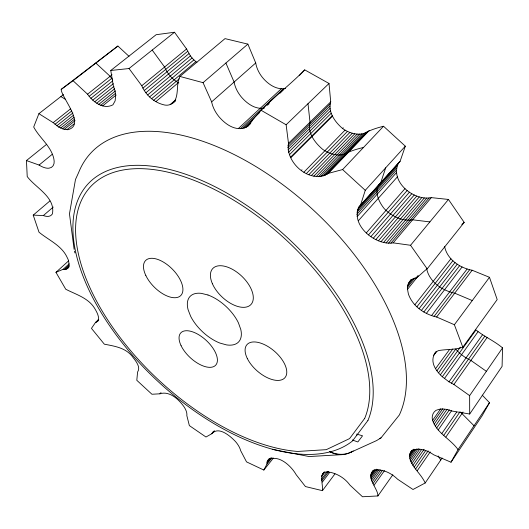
<?xml version="1.0" encoding="UTF-8"?>
<svg xmlns="http://www.w3.org/2000/svg" width="529" height="529" viewBox="0 0 529 529"><rect width="100%" height="100%" fill="white"/><g stroke="black" fill="none" stroke-linecap="round" stroke-linejoin="round"><path stroke-width="0.79" d="M98.374 319.655L95.504 322.459L91.457 328.377L104.325 344.174C114.119 346.092 124.844 347.586 131.761 355.779C134.789 359.998 141.276 366.518 137.593 372.052L136.799 380.298L151.935 394.25L159.903 393.807C169.723 390.521 179.324 399.898 184.429 407.363A17.622 7.942 42.4 0 1 186.823 415.549L189.356 425.6L205.979 437.02L211.785 433.74C218.669 425.799 230.274 436.094 235.517 441.576A17.966 8.166 40.8 0 1 240.616 450.582L246.534 461.883L263.832 470.043L266.973 464.026L267.165 461.731L269.122 458.643M268.097 459.919C278.545 454.047 291.195 465.93 296.147 474.658L305.445 486.561L322.432 490.661C323.53 484.848 317.274 470.625 328.8 472.02C337.185 473.422 344.961 478.223 349.953 485.113L362.497 496.757L377.898 495.951C378.367 488.651 364.012 475.961 374.684 470.122C383.214 468.925 391.639 473.402 397.629 479.241L412.997 489.49L425.184 482.99C421.415 474.526 413.533 468.668 410.266 460.018C409.386 457.261 409.221 453.895 411.073 451.508C418.082 446.694 427.379 450.377 433.72 454.801L450.999 462.22L482.137 415.741L489.49 402.695L482.25 395.156M469.692 414.022L469.633 395.626L453.908 384.471L449.002 381.839L442.297 376.76L475.994 329.964C484.313 336.709 494.311 340.927 502.55 347.884L502.081 366.385L469.692 414.022L452.09 411.053A23.382 12.967 34.5 0 0 438.911 409.36L435.962 410.372C432.094 412.937 431.188 418.201 433.297 422.208C438.323 433.826 450.893 439.546 458.035 449.584L450.999 462.22M442.297 376.76C436.65 371.517 430.679 363.754 433.707 355.62C434.302 353.253 436.332 351.481 438.548 350.588C446.575 349.147 454.828 349.92 462.822 347.242L454.385 324.727L436.623 317.01C424.516 314.345 412.633 306.218 408.434 294.144C407.766 290.666 406.761 286.923 408.362 283.531C409.175 281.851 410.484 280.476 412.084 279.524C418.267 277.956 422.076 272.362 427.174 268.858L410.55 245.277L393.166 242.864C375.616 245.886 349.973 225.136 359.112 206.707L400.103 161.299L405.32 146.183L383.538 126.259C376.615 127.945 370.075 130.167 363.846 133.434C361.671 134.042 359.409 134.227 357.161 134.095C352.056 133.665 347.156 131.661 342.937 128.805C335.386 122.483 327.669 112.34 330.718 101.846L329.012 83.476L304.73 69.881C286.143 88.892 263.257 104.597 247.83 126.2C245.701 127.76 243.089 128.527 240.47 128.659C231.768 128.917 224.177 122.86 218.808 116.532A25.425 16.101 49.1 0 1 211.646 101.872L203.063 82.669L179.906 76.441C175.906 84.382 179.067 94.109 174.345 101.575C172.077 104.306 168.487 105.727 164.962 105.086C154.653 102.996 145.878 95.365 141.779 85.744L129.043 68.532L110.766 70.483L113.345 85.949L114.958 90.671L115.699 95.121L115.137 100.847L112.935 104.821C103.446 109.946 92.879 101.918 87.556 94.188L73.042 80.725L61.199 89.381C61.119 97.098 86.386 125.009 67.844 129.724L64.201 129.413L58.706 127.072L53.184 122.649L38.908 113.675L33.691 126.993C39.232 137.441 49.62 144.986 53.244 156.505C54.335 160.128 55.234 164.975 51.419 167.415L48.979 168.196A20.823 10.395 50 0 1 39.073 165.055L26.45 160.565L27.224 176.567C35.469 187.788 55.704 197.152 52.411 213.928L51.068 215.369A19.672 9.416 48.7 0 1 43.345 215.561L33.215 215.124L39.001 232.191C48.701 240.206 61.959 245.582 67.342 257.841C69.788 261.723 70.053 270.927 63.156 269.294L55.962 272.336L65.741 289.231C75.845 294.455 88.052 297.814 94.486 308.09C96.635 311.7 101.826 320.144 95.504 322.459M427.174 268.858L464.197 222.411L448.453 199.446L431.327 197.628C413.559 201.298 389.146 181.123 398.707 162.707M369.255 130.498L328.317 173.367C310.252 184.654 285.111 162.734 288.49 143.319L286.129 124.771L261.194 110.33M359.112 206.707L360.467 205.338L365.261 190.321L405.32 146.183M385.687 167.812L380.675 182.882C372.938 190.103 378.916 202.138 384.338 208.763C391.605 216.083 402.053 221.664 412.62 219.799L429.879 221.909M301.477 170.655L301.966 169.769M342.699 128.653L343.215 127.753M458.035 449.584L489.49 402.695M425.184 482.99L442.125 458.015M445.887 437.033L463.034 412.031M443.758 435.407L460.012 411.787M441.741 433.681L456.639 412.111M417.236 470.744L430.229 451.911M469.633 395.626L502.55 347.884M415.615 468.985L428.166 450.847M412.878 465.375L424.079 449.273M438.171 429.984L451.72 410.484M414.154 467.186L425.799 450.404M411.8 463.563L421.613 449.478M436.643 428.06L449.286 409.922M434.19 424.152L444.539 409.393M410.266 460.018L418.241 448.625M435.307 426.109L447.045 409.327M410.921 461.771L419.821 449.028M409.922 453.796L412.752 449.769M409.658 455.198L413.903 449.161M433.297 422.208L442.72 408.798M409.625 456.712L414.809 449.339M409.83 458.326L416.409 448.942M377.898 495.951L392.829 474.771M432.636 420.304L440.657 408.91M410.418 452.52L411.84 450.503M453.908 384.471L487.288 337.271M451.429 383.241L484.862 336.127M374.096 485.199L384.484 470.631M449.002 381.839L482.494 334.811M373.038 483.499L382.493 470.268M371.497 480.193L379.088 469.613M444.406 378.579L478.037 331.716M372.171 481.826L380.695 469.924M370.922 474.42L374.261 469.785M462.822 347.242L497.187 299.559L489.484 277.308L472.132 270.233C459.827 267.965 447.031 259.322 444.578 246.362M370.743 475.716L375.028 469.759M370.776 477.125L376.489 469.183M371.034 478.619L377.686 469.362M440.333 374.843L460.362 347.117M371.927 472.212L373.362 470.221M371.318 473.25L373.229 470.598M438.534 372.839L455.767 349.08C459.86 353.954 465.123 357.802 470.903 360.441L486.396 371.318M436.934 370.776L452.764 349.021M435.539 368.68L449.485 349.576M433.767 355.25L436.69 351.302M454.385 324.727L489.484 277.308M434.514 353.749L435.975 351.772M322.432 490.661L334.976 473.852M356.857 435.142L357.459 434.349M322.366 482.091L329.679 472.364M321.553 479.175L327.418 471.392M321.863 480.596L328.694 471.518M322.306 474.513L324.27 471.908M321.817 475.492L324.27 472.245M321.526 476.609L324.958 472.06M436.623 317.01L472.132 270.233M434.071 316.448L469.62 269.757M431.492 315.648L467.087 269.049M426.354 313.419L462.062 267M423.848 312.004L459.622 265.677M421.421 310.417L457.261 264.176M419.094 308.665L455.013 262.51M416.905 306.78L452.897 260.691M414.862 304.764L450.933 258.754M407.542 289.317L418.128 276.078M263.832 470.043L273.433 458.021M407.753 285.303L413.314 278.366M267.165 461.731L269.717 458.544M407.482 287.24L415.053 277.791M266.973 462.822L271.053 457.73M266.973 464.026L272.065 457.664M415.933 278.188L417.963 275.649M351.104 452.156L376.588 440.584L380.999 437.88L399.335 415.001A203.665 110.138 43.1 0 0 285.217 186.499A203.665 110.138 43.1 0 0 78.583 172.666L75.488 179.476L69.464 213.842L74.12 249.344M409.301 281.957L411.324 279.431M410.544 280.615L411.562 279.352M408.362 283.531L411.403 279.748M410.55 245.277L448.453 199.446M393.166 242.864L431.327 197.628M388.544 243.181L426.738 198.104M390.918 243.148L429.085 197.991M386.077 242.963L424.304 197.972M383.551 242.487L421.811 197.582M380.979 241.773L419.285 196.953M212.241 432.881L213.28 431.664M211.785 433.74L214.397 430.705M378.4 240.814L416.759 196.087M375.835 239.637L414.253 194.996M373.315 238.242L411.8 193.693M370.869 236.655L409.42 192.186M368.515 234.883L407.145 190.5M366.286 232.952L404.989 188.648M358.384 220.705L397.544 176.693M357.121 216.652L396.426 172.685M356.85 214.364L396.228 170.417M360.467 205.338L400.103 161.299M358.054 208.327L397.61 164.36M357.32 210.172L396.823 166.218M356.916 212.195L396.36 168.248M159.903 393.807L161.014 392.604M328.317 173.367L342.607 169.571L383.538 126.259M280.132 93.117L283.392 89.705M324.925 175.476L365.817 132.7M326.717 174.544L367.629 131.721M299.229 75.627L304.73 69.881M320.839 176.56L361.724 133.916M322.954 176.15L363.846 133.434M318.59 176.706L359.489 134.135M313.816 176.21L354.767 133.791M316.243 176.593L357.161 134.095M311.343 175.575L352.334 133.235M308.843 174.689L349.881 132.435M306.351 173.565L347.441 131.397M303.884 172.216L345.04 130.134M290.467 157.258L332.212 115.659M290.844 157.695L332.576 116.076M289.356 154.799L331.194 113.239M288.543 152.332L330.466 110.819M287.862 147.578L329.951 106.104M288.041 149.912L330.05 108.425M288.49 143.319L330.718 101.846M288.014 145.363L330.175 103.896M96.483 322.148L98.784 319.906M97.296 321.632L98.447 320.514M286.129 124.771L329.012 83.476M244.458 127.945L252.161 120.777M246.236 127.198L250.977 122.781M247.83 126.2L250.204 123.984M240.47 128.659L283.478 88.74L285.534 88.455M242.533 128.435L259.706 112.465M267.456 105.264L269.268 103.585M252.115 119.878L253.907 118.212M238.301 128.613L281.316 88.766L283.478 88.74M66.687 269.016L69.107 266.808M67.54 268.474L68.75 267.37M63.156 269.294L69.2 263.792M64.472 269.426L69.312 265.016M65.656 269.334L69.292 266.021M55.962 272.336L68.591 260.87M211.646 101.872L255.725 62.964L247.876 44.125L225.017 38.624L179.906 76.441M203.063 82.669L247.876 44.125M43.345 215.561L53.244 207.077M170.193 104.563L175.8 99.769M171.753 103.81L175.595 100.503M173.142 102.811L175.641 100.675M33.215 215.124L49.885 200.96M461.797 224.455L464.197 222.411M155.857 101.641L178.352 82.689L178.809 82.874M153.694 100.312L179.318 78.788M151.578 98.738L195.882 61.648L196.907 62.402M149.548 96.933L193.918 59.916L195.882 61.648M147.637 94.942L192.08 57.985L193.918 59.916M145.872 92.787L190.4 55.889L186.578 48.999L174.51 32.243L156.141 34.709L110.766 70.483M144.291 90.505L188.913 53.667M142.923 88.145L187.63 51.359M141.779 85.744L186.578 48.999M39.073 165.055L52.358 154.203M102.699 105.899L116.115 95.022M100.748 105.278L115.441 93.388M96.721 103.201L114.641 88.773M64.201 129.413L75.078 120.652M26.45 160.565L46.731 144.225M66.985 129.625L74.027 123.945M98.744 104.372L115.368 90.955M94.717 101.78L113.94 86.353M62.429 128.891L74.589 119.124M58.706 127.072L73.445 115.282M92.767 100.14L113.299 83.714M60.584 128.111L74.034 117.326M90.902 98.308L112.75 80.884M56.828 125.796L72.857 113.008M129.043 68.532L174.51 32.243M89.156 96.311L111.685 78.404L112.538 79.383M54.976 124.315L71.666 111.03M87.556 94.188L112.049 74.781M53.184 122.649L70.542 108.875M38.908 113.675L63.487 94.546M61.199 89.381L117.894 46.036L129.003 56.325M73.042 80.725L117.894 46.036M379.531 438.548L380.999 437.88M363.483 147.479C356.566 149.066 350.026 151.182 343.797 154.375C341.615 154.951 339.347 155.096 337.099 154.931C331.928 154.415 326.995 152.319 322.73 149.403C315.132 142.962 307.144 132.852 310.014 122.179L307.997 103.71M264.447 108.061C255.17 109.754 246.62 103.32 240.979 96.562A24.936 16.339 49.5 0 1 234.102 82.048L225.903 63.024M343.063 454.583L309.101 456.547L272.25 449.313M281.316 88.766C273.711 88.198 267.039 83.073 262.331 77.333A24.466 16.544 49.9 0 1 255.725 62.964M356.705 434.091L362.544 435.81L357.822 441.966L352.281 439.969M472.271 300.565L454.715 293.178C442.257 290.639 429.389 281.911 426.672 268.825M331.187 452.242L329.349 451.376L331.055 452.302A32.54 25.676 73.8 0 0 351.977 451.541M178.352 82.689C172.163 79.231 167.323 73.544 164.592 67.031L152.193 50.05M60.908 96.556L65.616 99.472M460.541 412.184L474.03 425.739M342.607 169.571L365.261 190.321M95.861 63.083L110.125 76.302L111.685 78.404M190.4 55.889L192.08 57.985M438.171 455.985L440.756 460.032M74.417 251.176L74.973 252.941M353.253 450.946A32.474 26.668 62.7 0 1 331.174 452.288M364.706 418.366L349.596 438.594L326.287 449.663L297.675 451.455A180.865 94.704 43.1 0 1 80.858 263.495A180.865 94.704 43.1 0 1 222.378 193.634A180.865 94.704 43.1 0 1 364.706 418.366M367.926 420.482L352.4 441.054A184.641 96.714 43.1 0 1 99.333 309.551A184.641 96.714 43.1 0 1 197.978 178.895A184.641 96.714 43.1 0 1 367.926 420.482M207.97 294.997L201.291 293.35A33.267 17.265 43.1 0 0 188.112 309.769L190.619 316.236A33.267 17.265 43.1 0 0 219.892 343.063L226.432 344.882A33.267 17.265 43.1 0 0 240.801 329.527L238.434 322.882A33.267 17.265 43.1 0 0 207.97 294.997M247.294 358.47A25.161 13.099 41 0 0 283.313 379.055A25.161 13.099 41 0 0 267.158 346.045A25.161 13.099 41 0 0 247.294 358.47M145.832 275.51A24.823 12.756 45 0 0 179.986 296.214A24.823 12.756 45 0 0 163.765 262.305A24.823 12.756 45 0 0 145.832 275.51M181.083 345.662A23.779 11.764 42.8 0 0 214.252 366.313A23.779 11.764 42.8 0 0 199.334 335.122A23.779 11.764 42.8 0 0 181.083 345.662M212.407 283.736A26.238 14.323 43.4 0 0 249.43 305.788A26.238 14.323 43.4 0 0 233.732 270.068A26.238 14.323 43.4 0 0 212.407 283.736"/></g></svg>
